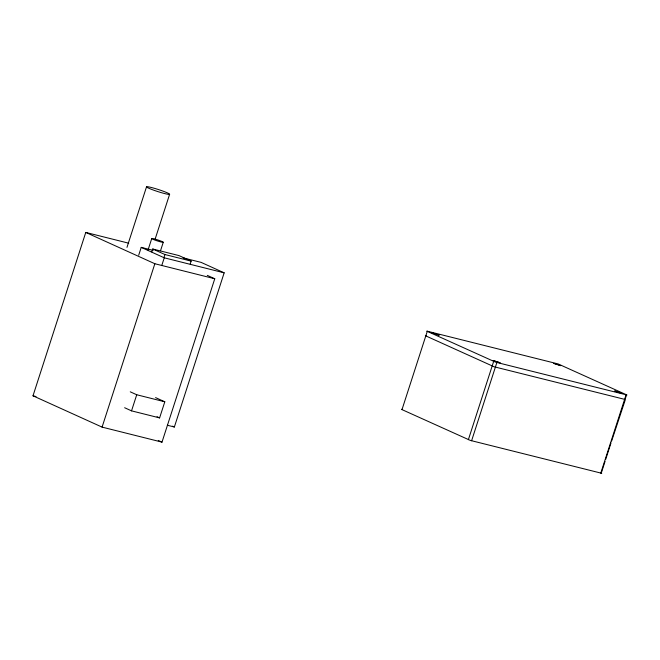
<?xml version="1.0" encoding="UTF-8"?>
<svg xmlns="http://www.w3.org/2000/svg" width="660" height="660" viewBox="0 0 660 660"><rect width="100%" height="100%" fill="white"/><g stroke="black" fill="none" stroke-linecap="round" stroke-linejoin="round"><path stroke-width="0.99" d="M207.298 275.368L214.764 278.759L161.997 442.134L102.085 427.119L33 395.81L85.767 232.427L128.708 243.193M126.976 247.376L146.545 186.788M138.707 255.181L141.224 247.376L153.211 250.379M148.038 250.008L151.734 238.582M155.092 239.25L169.612 194.304A12.136 1.056 17.9 0 0 152.864 187.886A12.136 1.056 17.9 0 0 151.75 189.453A12.136 1.056 17.9 0 0 169.612 194.304M151.808 251.914L152.74 249.01L178.951 255.577L191.144 261.104L190.204 264.008M102.085 427.119L154.852 263.736L85.767 232.427M160.504 250.8L163.276 242.228A6.072 0.528 17.9 0 0 154.894 239.077A6.072 0.528 17.9 0 0 154.341 239.861A6.072 0.528 17.9 0 0 163.267 242.286M163.993 257.441L164.934 254.529L152.74 249.01M161.733 265.617L164.249 257.812L141.224 247.376M155.578 397.609L164.81 401.791L159.605 417.895L131.53 410.858L136.727 394.754L130.259 391.817M167.376 425.255L174.364 427.004L224.161 272.827L201.135 262.391L183.158 257.887M601.293 473.014L601.73 473.294L470.349 440.418L401.998 409.612L427.267 331.37L426.83 331.089L558.203 363.965L626.975 395.002L495.619 362.175L427.267 331.37M468.369 439.692L493.639 361.449M471.595 440.773L496.864 362.538M600.773 473.154L626.043 394.919M601.606 472.048L605.047 461.389M605.674 459.451L610.995 442.976M611.622 441.037L625.375 399.531L494.134 366.778L425.345 335.692L425.981 335.75M625.375 398.459L626.563 394.779M402.196 409.39L401.56 409.324L401.998 409.612M164.934 254.529L191.144 261.104M164.249 257.812L224.161 272.827M154.852 263.736L214.764 278.759M136.727 394.754L164.81 401.791M33 395.81L35.995 396.561M157.022 416.724L159.605 417.895M172.524 426.17L174.364 427.004M124.633 407.731L131.53 410.858M158.26 440.443L161.997 442.134M432.127 332.879L439.048 335.132L432.127 332.879M493.086 360.508L500.008 362.761L493.086 360.508M553.822 363.388L560.744 365.64L553.822 363.388M614.773 391.009L621.695 393.269L614.773 391.009"/></g></svg>
